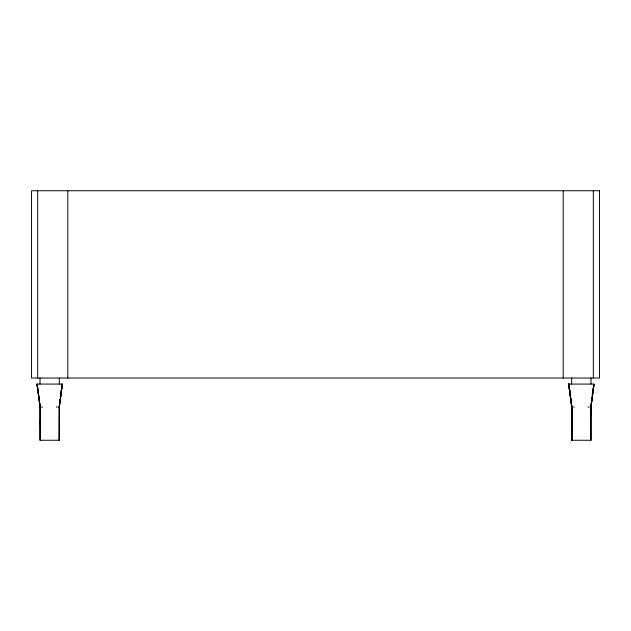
<?xml version="1.0" encoding="UTF-8"?>
<svg xmlns="http://www.w3.org/2000/svg" width="631" height="631" viewBox="0 0 631 631"><rect width="100%" height="100%" fill="white"/><g stroke="black" fill="none" stroke-linecap="round" stroke-linejoin="round"><path stroke-width="0.95" d="M59.085 440.257L59.338 407.027L62.359 384.074L36.984 384.074L40.005 407.027L40.013 440.257L59.338 440.257L59.314 405.118M590.932 414.843L590.995 407.027L594.016 384.074L568.641 384.074L571.662 407.027L571.662 440.257L590.987 440.257L590.987 407.027L594.016 384.074L590.932 407.027L590.987 440.257M59.677 402.247L60.024 399.376M60.268 397.459L60.623 394.596M60.86 392.679L61.215 389.808M61.578 386.937L61.933 384.074M590.971 405.118L591.318 402.247M591.562 400.33L591.917 397.459M592.162 395.55L592.509 392.679M592.872 389.808L593.108 387.899M59.29 407.027L62.359 384.074L59.275 407.027L59.338 440.257M41.307 407.027L40.005 407.027L37.86 387.899M42.182 407.027L42.632 407.027M56.293 407.027L56.987 407.027M58.044 407.027L58.825 407.027M571.662 407.027L572.956 407.027M573.839 407.027L574.281 407.027M587.942 407.027L588.636 407.027M589.693 407.027L590.474 407.027M593.321 190.743L593.321 378.032M590.987 378.032L590.987 384.074M571.662 378.032L571.662 384.074M563.199 190.743L563.199 378.032M67.801 190.743L67.801 378.032M59.338 378.032L59.338 384.074M40.013 378.032L40.013 384.074M37.679 190.743L37.679 378.032M40.274 407.027L40.266 440.257L40.266 407.027L36.984 384.074L40.266 407.027M571.923 407.027L571.915 440.257L571.915 407.027L568.641 384.074L571.915 407.027M599.45 190.743L31.55 190.743L31.55 378.032L599.45 378.032L599.45 190.743M569.509 387.899L569.067 384.074L569.509 387.899M570.061 392.679L569.73 389.808L570.069 392.679M571.71 407.027L570.282 394.596L571.725 407.027L572.001 433.418L571.71 407.027M40.258 424.624L40.218 420.711L40.25 424.624"/></g></svg>
